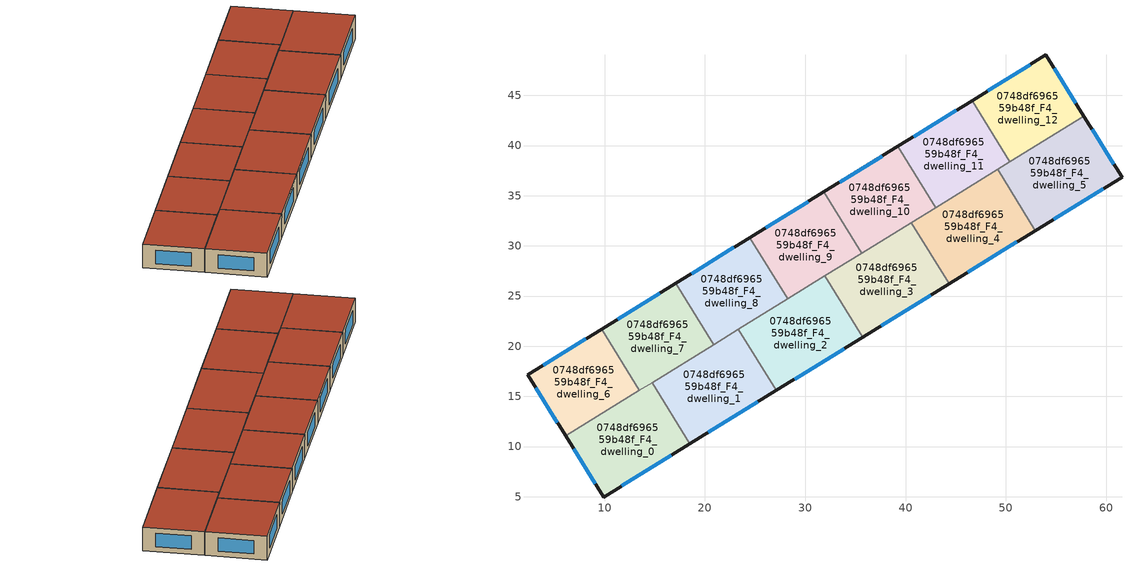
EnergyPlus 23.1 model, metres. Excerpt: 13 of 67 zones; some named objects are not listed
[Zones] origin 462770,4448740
0748df696559b48f_F4_dwelling_0
 floor to 0748df696559b48f_F3_dwelling_0 (EU_floor_Construction): 14.73,16.38 18.49,10.27 9.89,4.97 6.1,11.06 z12
 wall outside (EU_wall_Construction): 6.1,11.06 9.89,4.97 18.49,10.27 z12:15
 wall to 0748df696559b48f_F4_dwelling_1 (EU_wall_Construction): 18.49,10.27 14.73,16.38 z12:15
 wall to 0748df696559b48f_F4_dwelling_6 (EU_wall_Construction): 13.47,15.6 6.1,11.06 z12:15
 wall to 0748df696559b48f_F4_dwelling_7 (EU_wall_Construction): 14.73,16.38 13.47,15.6 z12:15
 window (EU_Window_Construction): 11.73,6.1 16.65,9.14 / 6.91,9.75 9.08,6.27 z12.64:14.36
 roof outside (EU_roof_Construction): 18.49,10.27 14.73,16.38 6.1,11.06 9.89,4.97 z15
0748df696559b48f_F4_dwelling_1
 floor to 0748df696559b48f_F3_dwelling_1 (EU_floor_Construction): 23.34,21.69 27.11,15.59 18.49,10.27 14.73,16.38 z12
 wall outside (EU_wall_Construction): 18.49,10.27 27.11,15.59 z12:15
 wall to 0748df696559b48f_F4_dwelling_2 (EU_wall_Construction): 27.11,15.59 23.34,21.69 z12:15
 wall to 0748df696559b48f_F4_dwelling_7 (EU_wall_Construction): 20.86,20.16 14.73,16.38 z12:15
 wall to 0748df696559b48f_F4_dwelling_8 (EU_wall_Construction): 23.34,21.69 20.86,20.16 z12:15
 window (EU_Window_Construction): 20.34,11.41 25.26,14.45 z12.64:14.36
 roof outside (EU_roof_Construction): 27.11,15.59 23.34,21.69 14.73,16.38 18.49,10.27 z15
0748df696559b48f_F4_dwelling_10
 floor to 0748df696559b48f_F3_dwelling_10 (EU_floor_Construction): 39.24,39.93 43.01,33.82 35.62,29.27 31.86,35.37 z12
 wall outside (EU_wall_Construction): 39.24,39.93 31.86,35.37 z12:15
 wall to 0748df696559b48f_F4_dwelling_11 (EU_wall_Construction): 43.01,33.82 39.24,39.93 z12:15
 wall to 0748df696559b48f_F4_dwelling_9 (EU_wall_Construction): 31.86,35.37 35.62,29.27 z12:15
 wall to 0748df696559b48f_F4_dwelling_3 (EU_wall_Construction): 35.62,29.27 40.57,32.32 z12:15
 wall to 0748df696559b48f_F4_dwelling_4 (EU_wall_Construction): 40.57,32.32 43.01,33.82 z12:15
 window (EU_Window_Construction): 37.66,38.95 33.44,36.35 z12.64:14.36
 roof outside (EU_roof_Construction): 43.01,33.82 39.24,39.93 31.86,35.37 35.62,29.27 z15
0748df696559b48f_F4_dwelling_11
 floor to 0748df696559b48f_F3_dwelling_11 (EU_floor_Construction): 46.62,44.48 50.39,38.38 43.01,33.82 39.24,39.93 z12
 wall outside (EU_wall_Construction): 46.62,44.48 39.24,39.93 z12:15
 wall to 0748df696559b48f_F4_dwelling_12 (EU_wall_Construction): 50.39,38.38 46.62,44.48 z12:15
 wall to 0748df696559b48f_F4_dwelling_4 (EU_wall_Construction): 43.01,33.82 49.18,37.63 z12:15
 wall to 0748df696559b48f_F4_dwelling_5 (EU_wall_Construction): 49.18,37.63 50.39,38.38 z12:15
 window (EU_Window_Construction): 45.04,43.5 40.82,40.9 z12.64:14.36
 roof outside (EU_roof_Construction): 50.39,38.38 46.62,44.48 39.24,39.93 43.01,33.82 z15
0748df696559b48f_F4_dwelling_12
 floor to 0748df696559b48f_F3_dwelling_12 (EU_floor_Construction): 54,49.03 57.78,42.94 50.39,38.38 46.62,44.48 z12
 wall outside (EU_wall_Construction): 57.78,42.94 54,49.03 46.62,44.48 z12:15
 wall to 0748df696559b48f_F4_dwelling_5 (EU_wall_Construction): 50.39,38.38 57.78,42.94 z12:15
 window (EU_Window_Construction): 56.97,44.24 54.81,47.72 / 52.42,48.05 48.2,45.45 z12.64:14.36
 roof outside (EU_roof_Construction): 57.78,42.94 54,49.03 46.62,44.48 50.39,38.38 z15
0748df696559b48f_F4_dwelling_2
 floor to 0748df696559b48f_F3_dwelling_2 (EU_floor_Construction): 31.95,27 35.72,20.9 27.11,15.59 23.34,21.69 z12
 wall outside (EU_wall_Construction): 27.11,15.59 35.72,20.9 z12:15
 wall to 0748df696559b48f_F4_dwelling_3 (EU_wall_Construction): 35.72,20.9 31.95,27 z12:15
 wall to 0748df696559b48f_F4_dwelling_8 (EU_wall_Construction): 28.24,24.71 23.34,21.69 z12:15
 wall to 0748df696559b48f_F4_dwelling_9 (EU_wall_Construction): 31.95,27 28.24,24.71 z12:15
 window (EU_Window_Construction): 28.95,16.72 33.87,19.76 z12.64:14.36
 roof outside (EU_roof_Construction): 35.72,20.9 31.95,27 23.34,21.69 27.11,15.59 z15
0748df696559b48f_F4_dwelling_3
 floor to 0748df696559b48f_F3_dwelling_3 (EU_floor_Construction): 40.57,32.32 44.33,26.21 35.72,20.9 31.95,27 z12
 wall outside (EU_wall_Construction): 35.72,20.9 44.33,26.21 z12:15
 wall to 0748df696559b48f_F4_dwelling_4 (EU_wall_Construction): 44.33,26.21 40.57,32.32 z12:15
 wall to 0748df696559b48f_F4_dwelling_9 (EU_wall_Construction): 35.62,29.27 31.95,27 z12:15
 window (EU_Window_Construction): 37.56,22.04 42.49,25.07 z12.64:14.36
 roof outside (EU_roof_Construction): 44.33,26.21 40.57,32.32 31.95,27 35.72,20.9 z15
0748df696559b48f_F4_dwelling_4
 floor to 0748df696559b48f_F3_dwelling_4 (EU_floor_Construction): 49.18,37.63 52.95,31.53 44.33,26.21 40.57,32.32 z12
 wall outside (EU_wall_Construction): 44.33,26.21 52.95,31.53 z12:15
 wall to 0748df696559b48f_F4_dwelling_5 (EU_wall_Construction): 52.95,31.53 49.18,37.63 z12:15
 window (EU_Window_Construction): 46.18,27.35 51.1,30.39 z12.64:14.36
 roof outside (EU_roof_Construction): 52.95,31.53 49.18,37.63 40.57,32.32 44.33,26.21 z15
0748df696559b48f_F4_dwelling_5
 floor to 0748df696559b48f_F3_dwelling_5 (EU_floor_Construction): 57.78,42.94 61.57,36.85 52.95,31.53 49.18,37.63 z12
 wall outside (EU_wall_Construction): 52.95,31.53 61.57,36.85 57.78,42.94 z12:15
 window (EU_Window_Construction): 60.76,38.15 58.6,41.63 / 54.79,32.67 59.73,35.71 z12.64:14.36
 roof outside (EU_roof_Construction): 61.57,36.85 57.78,42.94 49.18,37.63 52.95,31.53 z15
0748df696559b48f_F4_dwelling_6
 floor to 0748df696559b48f_F3_dwelling_6 (EU_floor_Construction): 9.71,21.71 13.47,15.6 6.1,11.06 2.31,17.15 z12
 wall outside (EU_wall_Construction): 9.71,21.71 2.31,17.15 6.1,11.06 z12:15
 wall to 0748df696559b48f_F4_dwelling_7 (EU_wall_Construction): 13.47,15.6 9.71,21.71 z12:15
 window (EU_Window_Construction): 3.12,15.84 5.29,12.36 / 8.12,20.73 3.9,18.12 z12.64:14.36
 roof outside (EU_roof_Construction): 13.47,15.6 9.71,21.71 2.31,17.15 6.1,11.06 z15
0748df696559b48f_F4_dwelling_7
 floor to 0748df696559b48f_F3_dwelling_7 (EU_floor_Construction): 17.09,26.26 20.86,20.16 13.47,15.6 9.71,21.71 z12
 wall outside (EU_wall_Construction): 17.09,26.26 9.71,21.71 z12:15
 wall to 0748df696559b48f_F4_dwelling_8 (EU_wall_Construction): 20.86,20.16 17.09,26.26 z12:15
 window (EU_Window_Construction): 15.51,25.29 11.29,22.68 z12.64:14.36
 roof outside (EU_roof_Construction): 20.86,20.16 17.09,26.26 9.71,21.71 13.47,15.6 z15
0748df696559b48f_F4_dwelling_8
 floor to 0748df696559b48f_F3_dwelling_8 (EU_floor_Construction): 24.47,30.82 28.24,24.71 20.86,20.16 17.09,26.26 z12
 wall outside (EU_wall_Construction): 24.47,30.82 17.09,26.26 z12:15
 wall to 0748df696559b48f_F4_dwelling_9 (EU_wall_Construction): 28.24,24.71 24.47,30.82 z12:15
 window (EU_Window_Construction): 22.89,29.84 18.67,27.24 z12.64:14.36
 roof outside (EU_roof_Construction): 28.24,24.71 24.47,30.82 17.09,26.26 20.86,20.16 z15
0748df696559b48f_F4_dwelling_9
 floor to 0748df696559b48f_F3_dwelling_9 (EU_floor_Construction): 31.86,35.37 35.62,29.27 28.24,24.71 24.47,30.82 z12
 wall outside (EU_wall_Construction): 31.86,35.37 24.47,30.82 z12:15
 window (EU_Window_Construction): 30.28,34.4 26.06,31.79 z12.64:14.36
 roof outside (EU_roof_Construction): 35.62,29.27 31.86,35.37 24.47,30.82 28.24,24.71 z15
[Building]
EU S2 Campaign: North Axis=0; Terrain=City; Solar Distribution=FullExterior
[Site:Location]
Yerevan-Zvartnots.Intl.AP: Latitude=40.15; Longitude=44.383; Time Zone=4; Elevation=854
[SizingPeriod:WeatherFileDays]
AnnualSizingPeriod: Begin Month=1; Begin Day of Month=1; End Month=12; End Day of Month=31; Day of Week for Start Day=Monday; Use Weather File Daylight Saving Period=No; Use Weather File Rain and Snow Indicators=No
[MATERIAL]
EU_InternalMass_Material: Roughness=MediumRough; Thickness=0.1; Conductivity=1; Density=1800; Specific Heat=900; Thermal Absorptance=0.9; Solar Absorptance=0.7; Visible Absorptance=0.7
[MATERIAL:NOMASS] Roughness=MediumRough; Thermal Absorptance=0.9; Solar Absorptance=0.7; Visible Absorptance=0.7
Name | Thermal Resistance
EU_wall_NoMass | 1.05043
EU_roof_NoMass | 1.45357
EU_floor_NoMass | 0.478065
[WINDOWMATERIAL:SIMPLEGLAZINGSYSTEM]
EU_Window_SimpleGlazing: UFactor=2.5566; Solar Heat Gain Coefficient=0.75; Visible Transmittance=0.75
[CONSTRUCTION]
EU_wall_Construction: EU_wall_NoMass
EU_roof_Construction: EU_roof_NoMass
EU_floor_Construction: EU_floor_NoMass
EU_Window_Construction: EU_Window_SimpleGlazing
EU_InternalMass_Construction: EU_InternalMass_Material
[ZONE] Type=1; Multiplier=1; Ceiling Height=autocalculate; Floor Area=autocalculate; Part of Total Floor Area=Yes
Name | Volume
0748df696559b48f_F4_dwelling_0 | 217.762
0748df696559b48f_F4_dwelling_1; 0748df696559b48f_F4_dwelling_5 | 217.761
0748df696559b48f_F4_dwelling_10; 0748df696559b48f_F4_dwelling_7 | 186.673
0748df696559b48f_F4_dwelling_11 | 186.657
0748df696559b48f_F4_dwelling_12; 0748df696559b48f_F4_dwelling_6 | 186.669
0748df696559b48f_F4_dwelling_2 | 217.72
0748df696559b48f_F4_dwelling_3; 0748df696559b48f_F4_dwelling_4 | 217.768
0748df696559b48f_F4_dwelling_8 | 186.671
0748df696559b48f_F4_dwelling_9 | 186.7
[INTERNALMASS] Construction=EU_InternalMass_Construction
Name | Zone or ZoneList | Surface Area
0748df696559b48f_F4_dwelling_0_EU_InternalMass | 0748df696559b48f_F4_dwelling_0 | 72.5872
0748df696559b48f_F4_dwelling_1_EU_InternalMass | 0748df696559b48f_F4_dwelling_1 | 72.5871
0748df696559b48f_F4_dwelling_2_EU_InternalMass | 0748df696559b48f_F4_dwelling_2 | 72.5734
0748df696559b48f_F4_dwelling_3_EU_InternalMass | 0748df696559b48f_F4_dwelling_3 | 72.5895
0748df696559b48f_F4_dwelling_4_EU_InternalMass | 0748df696559b48f_F4_dwelling_4 | 72.5895
0748df696559b48f_F4_dwelling_5_EU_InternalMass | 0748df696559b48f_F4_dwelling_5 | 72.5872
0748df696559b48f_F4_dwelling_6_EU_InternalMass | 0748df696559b48f_F4_dwelling_6 | 62.2228
0748df696559b48f_F4_dwelling_7_EU_InternalMass | 0748df696559b48f_F4_dwelling_7 | 62.2244
0748df696559b48f_F4_dwelling_8_EU_InternalMass | 0748df696559b48f_F4_dwelling_8 | 62.2236
0748df696559b48f_F4_dwelling_9_EU_InternalMass | 0748df696559b48f_F4_dwelling_9 | 62.2335
0748df696559b48f_F4_dwelling_10_EU_InternalMass | 0748df696559b48f_F4_dwelling_10 | 62.2244
0748df696559b48f_F4_dwelling_11_EU_InternalMass | 0748df696559b48f_F4_dwelling_11 | 62.219
0748df696559b48f_F4_dwelling_12_EU_InternalMass | 0748df696559b48f_F4_dwelling_12 | 62.2228
[OTHEREQUIPMENT] Fuel Type=Electricity; Design Level Calculation Method=Watts/Area; Power per Zone Floor Area=1; Fraction Latent=0; Fraction Radiant=0; Fraction Lost=0; Carbon Dioxide Generation Rate=0; EndUse Subcategory=EU_Step8_InternalGains
Name | Zone or ZoneList or Space or SpaceList | Schedule
EU_Step8_InternalGain_0748df696559b48f_F4_dwelling_0_f000 | 0748df696559b48f_F4_dwelling_0 | EU_Step8_GainSchedule_0748df696559b48f_F4_dwelling_0_f000
EU_Step8_InternalGain_0748df696559b48f_F4_dwelling_1_f000 | 0748df696559b48f_F4_dwelling_1 | EU_Step8_GainSchedule_0748df696559b48f_F4_dwelling_1_f000
EU_Step8_InternalGain_0748df696559b48f_F4_dwelling_2_f000 | 0748df696559b48f_F4_dwelling_2 | EU_Step8_GainSchedule_0748df696559b48f_F4_dwelling_2_f000
EU_Step8_InternalGain_0748df696559b48f_F4_dwelling_3_f000 | 0748df696559b48f_F4_dwelling_3 | EU_Step8_GainSchedule_0748df696559b48f_F4_dwelling_3_f000
EU_Step8_InternalGain_0748df696559b48f_F4_dwelling_4_f000 | 0748df696559b48f_F4_dwelling_4 | EU_Step8_GainSchedule_0748df696559b48f_F4_dwelling_4_f000
EU_Step8_InternalGain_0748df696559b48f_F4_dwelling_5_f000 | 0748df696559b48f_F4_dwelling_5 | EU_Step8_GainSchedule_0748df696559b48f_F4_dwelling_5_f000
EU_Step8_InternalGain_0748df696559b48f_F4_dwelling_6_f000 | 0748df696559b48f_F4_dwelling_6 | EU_Step8_GainSchedule_0748df696559b48f_F4_dwelling_6_f000
EU_Step8_InternalGain_0748df696559b48f_F4_dwelling_7_f000 | 0748df696559b48f_F4_dwelling_7 | EU_Step8_GainSchedule_0748df696559b48f_F4_dwelling_7_f000
EU_Step8_InternalGain_0748df696559b48f_F4_dwelling_8_f000 | 0748df696559b48f_F4_dwelling_8 | EU_Step8_GainSchedule_0748df696559b48f_F4_dwelling_8_f000
EU_Step8_InternalGain_0748df696559b48f_F4_dwelling_9_f000 | 0748df696559b48f_F4_dwelling_9 | EU_Step8_GainSchedule_0748df696559b48f_F4_dwelling_9_f000
EU_Step8_InternalGain_0748df696559b48f_F4_dwelling_10_f000 | 0748df696559b48f_F4_dwelling_10 | EU_Step8_GainSchedule_0748df696559b48f_F4_dwelling_10_f000
EU_Step8_InternalGain_0748df696559b48f_F4_dwelling_11_f000 | 0748df696559b48f_F4_dwelling_11 | EU_Step8_GainSchedule_0748df696559b48f_F4_dwelling_11_f000
EU_Step8_InternalGain_0748df696559b48f_F4_dwelling_12_f000 | 0748df696559b48f_F4_dwelling_12 | EU_Step8_GainSchedule_0748df696559b48f_F4_dwelling_12_f000
[ZONEVENTILATION:DESIGNFLOWRATE] Schedule=EU_AlwaysOn; Design Flow Rate Calculation Method=AirChanges/Hour; Air Changes per Hour=0.557805; Ventilation Type=Natural; Fan Pressure Rise=0; Fan Total Efficiency=1; Constant Term Coefficient=1; Temperature Term Coefficient=0; Velocity Term Coefficient=0; Velocity Squared Term Coefficient=0; Minimum Indoor Temperature=-100; Maximum Indoor Temperature=100; Delta Temperature=-100; Minimum Outdoor Temperature=-100; Maximum Outdoor Temperature=100; Maximum Wind Speed=40
Name | Zone or ZoneList or Space or SpaceList
EU_ConstantAir_0748df696559b48f_F4_dwelling_0 | 0748df696559b48f_F4_dwelling_0
EU_ConstantAir_0748df696559b48f_F4_dwelling_1 | 0748df696559b48f_F4_dwelling_1
EU_ConstantAir_0748df696559b48f_F4_dwelling_2 | 0748df696559b48f_F4_dwelling_2
EU_ConstantAir_0748df696559b48f_F4_dwelling_3 | 0748df696559b48f_F4_dwelling_3
EU_ConstantAir_0748df696559b48f_F4_dwelling_4 | 0748df696559b48f_F4_dwelling_4
EU_ConstantAir_0748df696559b48f_F4_dwelling_5 | 0748df696559b48f_F4_dwelling_5
EU_ConstantAir_0748df696559b48f_F4_dwelling_6 | 0748df696559b48f_F4_dwelling_6
EU_ConstantAir_0748df696559b48f_F4_dwelling_7 | 0748df696559b48f_F4_dwelling_7
EU_ConstantAir_0748df696559b48f_F4_dwelling_8 | 0748df696559b48f_F4_dwelling_8
EU_ConstantAir_0748df696559b48f_F4_dwelling_9 | 0748df696559b48f_F4_dwelling_9
EU_ConstantAir_0748df696559b48f_F4_dwelling_10 | 0748df696559b48f_F4_dwelling_10
EU_ConstantAir_0748df696559b48f_F4_dwelling_11 | 0748df696559b48f_F4_dwelling_11
EU_ConstantAir_0748df696559b48f_F4_dwelling_12 | 0748df696559b48f_F4_dwelling_12
[HVACTEMPLATE:ZONE:IDEALLOADSAIRSYSTEM] System Availability Schedule=EU_AlwaysOn; Maximum Heating Supply Air Temperature=50; Minimum Cooling Supply Air Temperature=13; Maximum Heating Supply Air Humidity Ratio=0.0156; Minimum Cooling Supply Air Humidity Ratio=0.0077; Heating Limit=NoLimit; Cooling Limit=NoLimit; Heating Availability Schedule=EU_AlwaysOn; Cooling Availability Schedule=EU_CoolingOff; Dehumidification Control Type=ConstantSensibleHeatRatio; Cooling Sensible Heat Ratio=0.7; Dehumidification Setpoint=60; Humidification Control Type=None; Humidification Setpoint=30; Outdoor Air Method=None; Outdoor Air Flow Rate per Person=0.00944; Outdoor Air Flow Rate per Zone Floor Area=0; Outdoor Air Flow Rate per Zone=0; Demand Controlled Ventilation Type=None; Outdoor Air Economizer Type=NoEconomizer; Heat Recovery Type=None; Sensible Heat Recovery Effectiveness=0.7; Latent Heat Recovery Effectiveness=0.65
Name | Template Thermostat
0748df696559b48f_F4_dwelling_0 | EU_HeatOnly_0748df696559b48f_F4_dwelling_0
0748df696559b48f_F4_dwelling_1 | EU_HeatOnly_0748df696559b48f_F4_dwelling_1
0748df696559b48f_F4_dwelling_2 | EU_HeatOnly_0748df696559b48f_F4_dwelling_2
0748df696559b48f_F4_dwelling_3 | EU_HeatOnly_0748df696559b48f_F4_dwelling_3
0748df696559b48f_F4_dwelling_4 | EU_HeatOnly_0748df696559b48f_F4_dwelling_4
0748df696559b48f_F4_dwelling_5 | EU_HeatOnly_0748df696559b48f_F4_dwelling_5
0748df696559b48f_F4_dwelling_6 | EU_HeatOnly_0748df696559b48f_F4_dwelling_6
0748df696559b48f_F4_dwelling_7 | EU_HeatOnly_0748df696559b48f_F4_dwelling_7
0748df696559b48f_F4_dwelling_8 | EU_HeatOnly_0748df696559b48f_F4_dwelling_8
0748df696559b48f_F4_dwelling_9 | EU_HeatOnly_0748df696559b48f_F4_dwelling_9
0748df696559b48f_F4_dwelling_10 | EU_HeatOnly_0748df696559b48f_F4_dwelling_10
0748df696559b48f_F4_dwelling_11 | EU_HeatOnly_0748df696559b48f_F4_dwelling_11
0748df696559b48f_F4_dwelling_12 | EU_HeatOnly_0748df696559b48f_F4_dwelling_12
[SIZING:ZONE] Zone Cooling Design Supply Air Temperature Input Method=SupplyAirTemperature; Zone Cooling Design Supply Air Temperature=13; Zone Heating Design Supply Air Temperature Input Method=SupplyAirTemperature; Zone Heating Design Supply Air Temperature=50; Zone Cooling Design Supply Air Humidity Ratio=0.008; Zone Heating Design Supply Air Humidity Ratio=0.008; Cooling Design Air Flow Method=DesignDay; Cooling Design Air Flow Rate=0; Cooling Minimum Air Flow per Zone Floor Area=0.000762; Cooling Minimum Air Flow=0; Cooling Minimum Air Flow Fraction=0.2; Heating Design Air Flow Method=DesignDay; Heating Design Air Flow Rate=0; Heating Maximum Air Flow per Zone Floor Area=0.002032; Heating Maximum Air Flow=0.141576; Heating Maximum Air Flow Fraction=0.3; Account for Dedicated Outdoor Air System=No; Dedicated Outdoor Air System Control Strategy=NeutralSupplyAir; Dedicated Outdoor Air Low Setpoint Temperature for Design=autosize; Dedicated Outdoor Air High Setpoint Temperature for Design=autosize; Zone Load Sizing Method=Sensible Load Only No Latent Load; Zone Latent Cooling Design Supply Air Humidity Ratio Input Method=HumidityRatioDifference; Zone Cooling Design Supply Air Humidity Ratio Difference=0.005; Zone Latent Heating Design Supply Air Humidity Ratio Input Method=HumidityRatioDifference; Zone Humidification Design Supply Air Humidity Ratio Difference=0.005
0748df696559b48f_F4_dwelling_0; 0748df696559b48f_F4_dwelling_1; 0748df696559b48f_F4_dwelling_2; 0748df696559b48f_F4_dwelling_3; 0748df696559b48f_F4_dwelling_4; 0748df696559b48f_F4_dwelling_5; 0748df696559b48f_F4_dwelling_6; 0748df696559b48f_F4_dwelling_7; 0748df696559b48f_F4_dwelling_8; 0748df696559b48f_F4_dwelling_9; 0748df696559b48f_F4_dwelling_10; 0748df696559b48f_F4_dwelling_11; 0748df696559b48f_F4_dwelling_12
[SCHEDULE:CONSTANT]
Name | Hourly Value
EU_AlwaysOn | 1
EU_CoolingOff | 0
[SCHEDULE:FILE] Column Number=1; Rows to Skip at Top=0; Number of Hours of Data=8760; Column Separator=Comma; Interpolate to Timestep=No; Minutes per Item=60; Adjust Schedule for Daylight Savings=Yes
Name | File
EU_Step8_GainSchedule_0748df696559b48f_F4_dwelling_0_f000 | ../../schedules/0748df696559b48f/0748df696559b48f_F4_dwelling_0_f000_gain.csv
EU_Step8_GainSchedule_0748df696559b48f_F4_dwelling_1_f000 | ../../schedules/0748df696559b48f/0748df696559b48f_F4_dwelling_1_f000_gain.csv
EU_Step8_GainSchedule_0748df696559b48f_F4_dwelling_2_f000 | ../../schedules/0748df696559b48f/0748df696559b48f_F4_dwelling_2_f000_gain.csv
EU_Step8_GainSchedule_0748df696559b48f_F4_dwelling_3_f000 | ../../schedules/0748df696559b48f/0748df696559b48f_F4_dwelling_3_f000_gain.csv
EU_Step8_GainSchedule_0748df696559b48f_F4_dwelling_4_f000 | ../../schedules/0748df696559b48f/0748df696559b48f_F4_dwelling_4_f000_gain.csv
EU_Step8_GainSchedule_0748df696559b48f_F4_dwelling_5_f000 | ../../schedules/0748df696559b48f/0748df696559b48f_F4_dwelling_5_f000_gain.csv
EU_Step8_GainSchedule_0748df696559b48f_F4_dwelling_6_f000 | ../../schedules/0748df696559b48f/0748df696559b48f_F4_dwelling_6_f000_gain.csv
EU_Step8_GainSchedule_0748df696559b48f_F4_dwelling_7_f000 | ../../schedules/0748df696559b48f/0748df696559b48f_F4_dwelling_7_f000_gain.csv
EU_Step8_GainSchedule_0748df696559b48f_F4_dwelling_8_f000 | ../../schedules/0748df696559b48f/0748df696559b48f_F4_dwelling_8_f000_gain.csv
EU_Step8_GainSchedule_0748df696559b48f_F4_dwelling_9_f000 | ../../schedules/0748df696559b48f/0748df696559b48f_F4_dwelling_9_f000_gain.csv
EU_Step8_GainSchedule_0748df696559b48f_F4_dwelling_10_f000 | ../../schedules/0748df696559b48f/0748df696559b48f_F4_dwelling_10_f000_gain.csv
EU_Step8_GainSchedule_0748df696559b48f_F4_dwelling_11_f000 | ../../schedules/0748df696559b48f/0748df696559b48f_F4_dwelling_11_f000_gain.csv
EU_Step8_GainSchedule_0748df696559b48f_F4_dwelling_12_f000 | ../../schedules/0748df696559b48f/0748df696559b48f_F4_dwelling_12_f000_gain.csv
